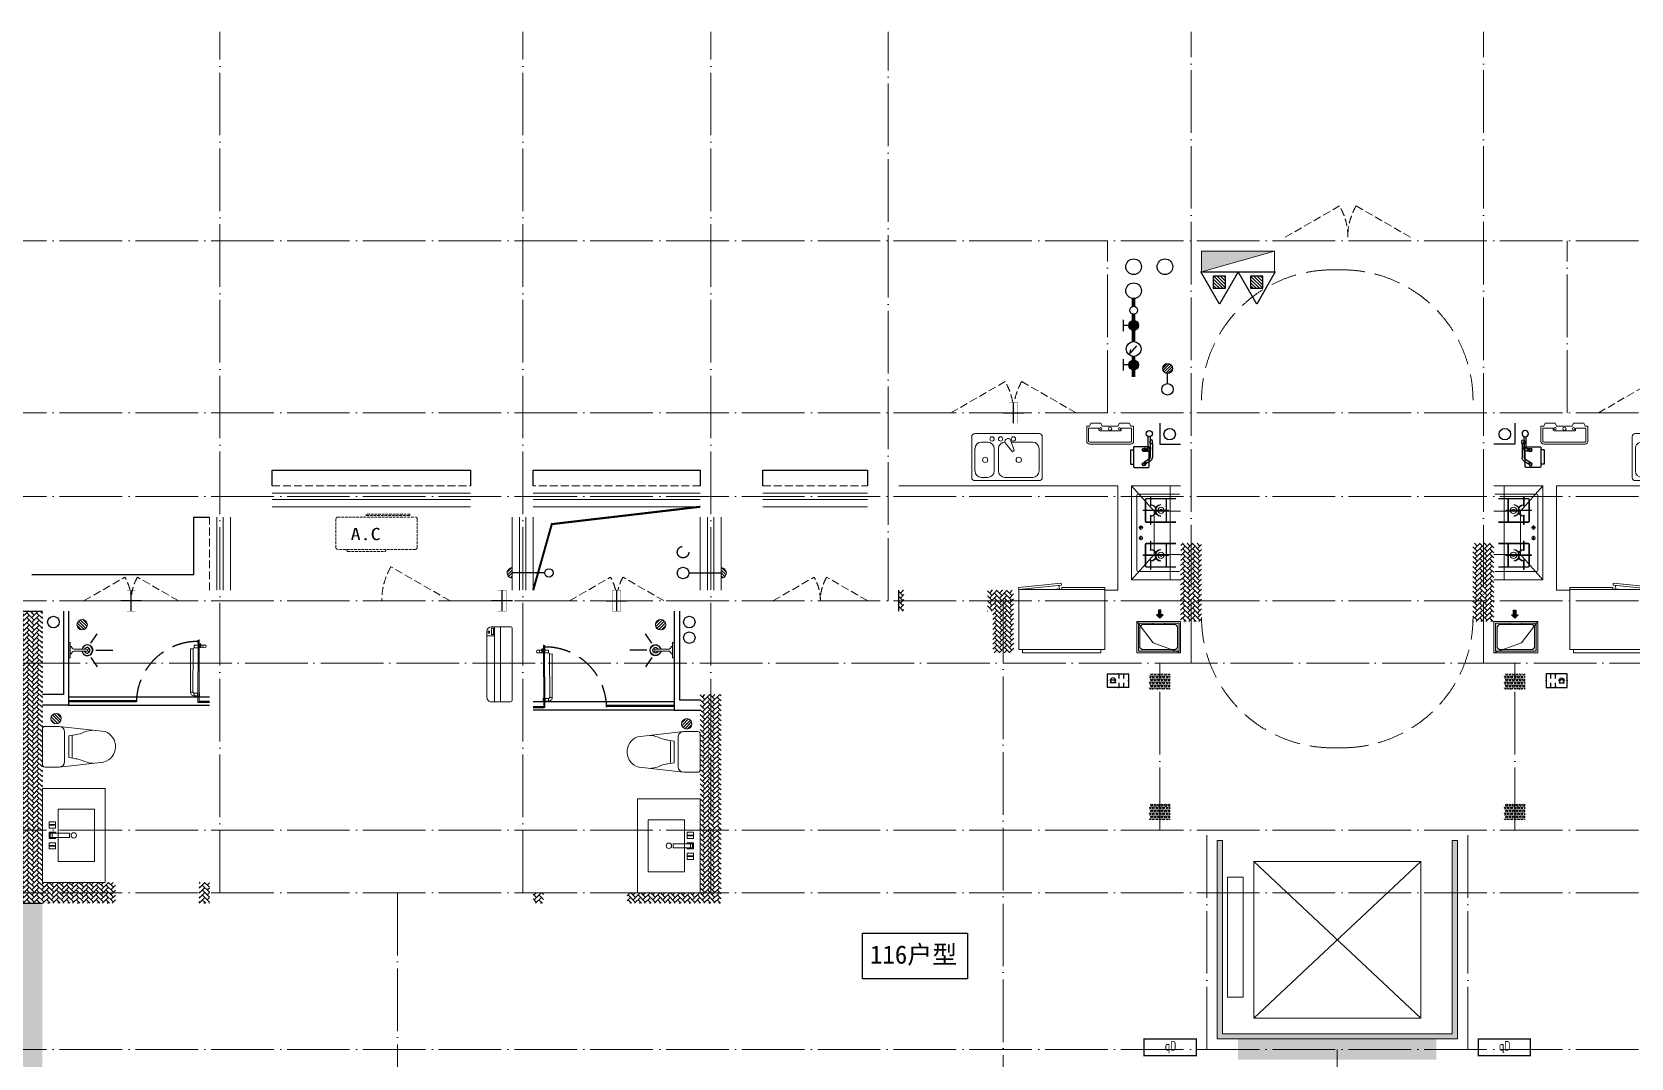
# Model space of a CAD drawing. Extents: x -518115 to 389031, y -231062 to 1628073.
# Drawn here: x 38317 to 53630, y 368541 to 378374 of the extents above; entities that cross this region are included whole.
import ezdxf
from ezdxf.enums import TextEntityAlignment as Align

# ---------------------------------------------------------------- set-up
doc = ezdxf.new("R2010")
doc.units = 0
doc.header["$LTSCALE"] = 1000
doc.header["$MEASUREMENT"] = 0
doc.linetypes.add('DASH', pattern=[0.35, 0.25, -0.1])
doc.linetypes.add('DOTE', pattern=[2.42, 2, -0.2, 0.02, -0.2])
for name, color, linetype, lineweight in [('3.5方案汇报，与郭总、侯月琴确定户型_t8$0$STAIR', 2, 'Continuous', 18), ('DOTE', 19, 'DOTE', 9), ('EQUIP-消防', 3, 'Continuous', 20), ('EQUIP_消火栓', 242, 'Continuous', 18), ('LVTRY', 1, 'Continuous', 13), ('PUB_HATCH', 8, 'Continuous', 9), ('STAIR', 2, 'Continuous', 18), ('WINDOW', 144, 'Continuous', 15), ('填充', 251, 'Continuous', 5), ('平面-栏杆', 135, 'Continuous', 15), ('平面-看线', 45, 'Continuous', 15), ('平面-空调室内机', 176, 'Continuous', 9), ('平面-空调预留孔', 173, 'Continuous', 15), ('空调', 76, 'Continuous', 13), ('立面-洞口示意', 152, 'Continuous', 13)]:
    doc.layers.add(name, color=color, linetype=linetype, lineweight=lineweight)
for name, color, linetype in [('AH-FURNITURE', 1, 'Continuous'), ('EQUIP-安防', 3, 'Continuous'), ('EQUIP_地漏', 7, 'Continuous'), ('EQUIP_消防', 7, 'Continuous'), ('IP-bath&kitchen-JOHNSON', 4, 'Continuous'), ('P-bath&kitchen-JOHNSON', 4, 'Continuous'), ('PUB_TEXT', 4, 'Continuous'), ('VPIPE-中水', 122, 'Continuous'), ('VPIPE-凝结', 150, 'Continuous'), ('VPIPE-废水', 31, 'Continuous'), ('VPIPE-消防', 1, 'TG_X'), ('VPIPE-给水', 3, 'TG_J'), ('VPIPE-雨水', 4, 'DASH'), ('保温', 6, 'Continuous'), ('建筑-排气道', 9, 'Continuous'), ('机电标识类', 1, 'Continuous'), ('污水', 3, 'Continuous'), ('看线', 251, 'Continuous'), ('给水', 4, 'Continuous')]:
    doc.layers.add(name, color=color, linetype=linetype)
doc.styles.add('_TEL_DIM', font='SIMPLEX', dxfattribs={"width": 0.8, "height": 3.5, "bigfont": 'HZTXT'})
doc.styles.add('DIM_FONT', font='SIMPLEX.shx', dxfattribs={"width": 0.56})
doc.styles.add('TG_LINETYPE', font='SIMPLEX', dxfattribs={"width": 0.8, "height": 3, "bigfont": 'HZTXT'})
doc.styles.add('房间名称', font='TSSDENG', dxfattribs={"width": 0.8, "bigfont": 'HZTXT'})
doc.styles.add('黑体', font='')
doc.styles.get('黑体').set_extended_font_data('SimHei')
doc.linetypes.add('TG_J', pattern='A,2,-0.22,["J",TG_LINETYPE,S=0.1,R=0,X=-0.18,Y=-0.15],0', length=2.22)
doc.linetypes.add('TG_X', pattern='A,4,-0.3,["X",TG_LINETYPE,S=0.1,R=0,X=-0.23,Y=-0.15],0', length=4.3)
pattern_1 = [(90, (0, 0), (-16.49778, 1e-15), [9.525, -19.05]), (210, (0, 0), (8.24889, -14.2874966), [9.525, -19.05]), (150, (6e-16, 9.525), (-8.24889, -14.2874966), [9.525, -19.05])]
pattern_2 = [(45, (0, 0), (0, 47.4157523), [100.584, -33.528]), (135, (23.708, 23.708), (3e-15, 47.4157523), [100.584, -33.528])]
pattern_3 = [(45, (-445516.58, -596748.81), (0, 47.4157523), [100.584, -33.528]), (135, (-445492.87, -596725.102), (3e-15, 47.4157523), [100.584, -33.528])]

# ---------------------------------------------------------------- blocks, each defined once
blk = doc.blocks.new('GDGDGDSDA')
at = {"layer": 'DOTE', "linetype": 'DOTE', "ltscale": 0.3}
for p, q in [((446135, 367858), (446135, 376108)), ((449035, 367858), (449035, 376108)), ((450835, 367858), (450835, 376108)), ((452535, 370658), (452535, 376108)), ((455435, 370059), (455435, 376108)), ((458235, 370059), (458235, 376108)), ((471335, 374108), (417335, 374108)), ((454635, 372458), (454635, 374108)), ((459035, 372458), (459035, 374108)), ((471335, 372458), (417335, 372458)), ((471335, 371658), (417335, 371658)), ((471335, 370658), (417335, 370658)), ((453635, 370658), (453635, 359558)), ((417335, 370059), (471335, 370059)), ((455135, 368458), (455135, 370058)), ((458535, 368458), (458535, 370058)), ((471335, 368458), (417335, 368458)), ((455585, 366358), (455585, 368458)), ((458085, 366358), (458085, 368458)), ((471335, 367858), (417335, 367858)), ((447835, 367858), (447835, 359558)), ((471335, 366358), (417335, 366358)), ((456835, 366358), (456835, 359558))]:
    blk.add_line(p, q, dxfattribs=at)
blk = doc.blocks.new('$TwtSys$00000434')
for p, q in [((-0.5, 0.5), (-0.5, -0.5)), ((-0.5, -0.5), (0.5, 0.5)), ((0.5, 0.5), (-0.5, 0.5)), ((0.5, -0.5), (0.5, 0.5)), ((-0.5, -0.5), (0.5, -0.5))]:
    blk.add_line(p, q)
blk.add_solid([(0.5, -0.5), (0.5, 0.5), (-0.5, -0.5)])
blk = doc.blocks.new('A$C001338C2')
for p, q in [((0, 249), (0, 22)), ((845, 304), (55, 304)), ((109, 215), (109, 304)), ((900, 22), (900, 249)), ((22, 0), (878, 0))]:
    blk.add_line(p, q)
at = {"lineweight": 5}
for p, q in [((900, 215), (0, 215)), ((900, 143), (0, 143))]:
    blk.add_line(p, q, dxfattribs=at)
for points in [[(89, 226), (22, 226, -0.414214), (17, 232), (17, 243, -0.414214), (22, 249), (89, 249, -0.414214), (95, 243), (95, 232, -0.414214)], [(73, 275), (57, 275, -0.414214), (51, 281), (51, 283, -0.414214), (57, 289), (73, 289, -0.414214), (79, 283), (79, 281, -0.414214)]]:
    blk.add_lwpolyline(points, format="xyb", close=True)
for centre, radius, start, end in [((55, 249), 55, 90, 180), ((845, 249), 55, 360, 90), ((22, 22), 22, 180, 270), ((878, 22), 22, 270, 360)]:
    blk.add_arc(centre, radius, start, end)
blk = doc.blocks.new('dongkong')
blk.add_wipeout([(-603756, 210771), (-603756, 210571), (-603836, 210571), (-603836, 210771)])
at = {"layer": '机电标识类', "color": 250, "linetype": 'DASH', "ltscale": 400}
for p, q in [((-603796, 210771), (-603796, 210571)), ((-603896, 210671), (-603696, 210671))]:
    blk.add_line(p, q, dxfattribs=at)
at = {"layer": '空调', "color": 6, "linetype": 'DASH', "const_width": 2}
blk.add_lwpolyline([(-603756, 210771), (-603756, 210571), (-603836, 210571), (-603836, 210771)], close=True, dxfattribs=at)
blk = doc.blocks.new('rrrrrrrrrrrra')
for p, q in [((253, 484), (-87, 484)), ((-112, 459), (-112, 324)), ((-112, 324), (-64, -103)), ((278, 324), (228, -116)), ((278, 324), (278, 459)), ((-59, 271), (224, 271)), ((-21, 232), (-34, 154)), ((191, 200), (-26, 200)), ((186, 232), (-21, 232)), ((186, 232), (199, 154))]:
    blk.add_line(p, q)
for centre, radius, start, end in [((-87, 459), 25, 90, 180), ((253, 459), 25, 0, 90), ((-59, 324), 53.3, 180, 270), ((224, 324), 53.3, 270, 0), ((-323, 210), 294, 333.5369, 351.4828), ((488, 210), 294, 188.5172, 206.4631), ((149, -3), 224, 158.5202, 180), ((16, -3), 224, 0, 21.4798), ((84, -64), 153, 195.0773, 340.1181)]:
    blk.add_arc(centre, radius, start, end)
blk = doc.blocks.new('A$C1E0F638F')
for points in [[(500, 435), (500, 85), (0, 85), (0, 435)], [(270, 30), (230, 30), (230, 195), (270, 195)], [(120, 0), (180, 0), (180, 60), (120, 60)], [(147, 55), (153, 55), (153, 5), (147, 5)], [(230, 30), (270, 30), (270, 10), (230, 10)], [(380, 0), (320, 0), (320, 60), (380, 60)], [(353, 55), (347, 55), (347, 5), (353, 5)]]:
    blk.add_lwpolyline(points, close=True)
blk.add_lwpolyline([(270, 60), (280, 60), (280, 0), (220, 0), (220, 60), (230, 60)])
blk.add_circle((250, 236), 26)
blk = doc.blocks.new('$lvtry$00000171')
for p, q in [((-74, 11), (-11, 74)), ((-70, -27), (27, 70)), ((-53, -53), (53, 53)), ((-27, -70), (70, 27)), ((11, -74), (74, -11))]:
    blk.add_line(p, q)
blk.add_circle((0, 0), 75)
blk.add_point((0, 0))
blk = doc.blocks.new('135')
blk.add_hatch(color=256).paths.add_polyline_path([(5, 2), (4, -1), (-5, 2), (-4, 5)])
for p, q in [((-6, 19), (-3, 19)), ((-3, 19), (-6, 19)), ((-6, 3), (5, -2)), ((-6, 3), (-5, 3)), ((-5, 11), (-5, 31)), ((5, 11), (-5, 11)), ((5, 10), (-5, 10)), ((-5, 3), (-4, 6)), ((-4, 6), (5, 2)), ((0, 0), (0, 39)), ((6, 19), (3, 19)), ((3, 19), (6, 19)), ((4, -1), (5, 2)), ((5, 11), (5, 32)), ((4, -1), (6, -2))]:
    blk.add_line(p, q)
for centre, radius, start, end in [((6, 16), 13.5, 151.0147, 204.8403), ((13, 4), 20.5, 163.0924, 182.0012), ((-6, 4), 1, 184.2275, 248.4661), ((-5, 22), 0.5, 335.7643, 151.0147), ((4, 18), 9.42, 155.7643, 171.9773), ((9, 15), 14.6, 166.278, 198.0953), ((14, 4), 19.5, 163.7443, 182.5269), ((-5, 3), 0.5, 181.9385, 247.2597), ((5, 22), 0.5, 29.8425, 204.574), ((-6, 17), 11.7, 10.475, 24.574), ((-6, 15), 12.4, 338.6449, 16.0476), ((29, 7), 24, 172.9439, 199.2318), ((-6, 16), 13.4, 334.9111, 29.8425), ((26, 6), 20.6, 169.1454, 199.9526), ((6, -1), 1.17, 247.4597, 19.9526), ((6, -1), 0.5, 247.4597, 19.2318)]:
    blk.add_arc(centre, radius, start, end)
blk.add_open_spline([(-5, 31), (-4, 31), (-2, 33), (1, 29), (3, 31), (5, 32)], degree=3, knots=[0, 0, 0, 0, 3.066329, 6.218313, 11.124135, 11.124135, 11.124135, 11.124135])
blk = doc.blocks.new('SDFAWERAWER')
at = {"layer": 'LVTRY', "color": 1}
for p, q in [((593988, -1242191), (593978, -1242214)), ((594017, -1242203), (593988, -1242191)), ((594016, -1242220), (594027, -1242193)), ((594026, -1242204), (594018, -1242222)), ((594023, -1242211), (594030, -1242194)), ((594025, -1242211), (594031, -1242197)), ((594027, -1242193), (594033, -1242195)), ((594030, -1242194), (594031, -1242197)), ((594032, -1242197), (594033, -1242195)), ((594033, -1242195), (594034, -1242197)), ((594034, -1242198), (594034, -1242197)), ((594047, -1242201), (594036, -1242229)), ((594042, -1242228), (594051, -1242205)), ((594050, -1242202), (594043, -1242218)), ((594047, -1242201), (594050, -1242202)), ((594050, -1242202), (594051, -1242205)), ((593941, -1242210), (593784, -1242595)), ((593965, -1242220), (593807, -1242604)), ((593941, -1242210), (593965, -1242220)), ((594007, -1242226), (593978, -1242214)), ((594016, -1242220), (594022, -1242223)), ((594018, -1242222), (594021, -1242220)), ((594025, -1242211), (594021, -1242220)), ((594023, -1242221), (594022, -1242223)), ((594022, -1242223), (594024, -1242222)), ((594024, -1242221), (594024, -1242222)), ((594028, -1242234), (594078, -1242255)), ((594036, -1242229), (594039, -1242230)), ((594037, -1242211), (594088, -1242232)), ((594039, -1242230), (594045, -1242214)), ((594039, -1242230), (594042, -1242228)), ((594057, -1242246), (594067, -1242223)), ((593784, -1242595), (593807, -1242604)), ((593803, -1242641), (593813, -1242618)), ((593803, -1242641), (593833, -1242653)), ((593813, -1242618), (593842, -1242630)), ((593842, -1242630), (593833, -1242653)), ((593834, -1242656), (593833, -1242653)), ((593845, -1242629), (593834, -1242656)), ((593836, -1242657), (593834, -1242656)), ((593848, -1242630), (593836, -1242657)), ((593845, -1242629), (593842, -1242630)), ((593848, -1242630), (593845, -1242629)), ((593847, -1242662), (593858, -1242634)), ((593847, -1242662), (593850, -1242663)), ((593850, -1242663), (593861, -1242635)), ((593852, -1242662), (593862, -1242637)), ((593858, -1242634), (593861, -1242635)), ((593861, -1242635), (593862, -1242637))]:
    blk.add_line(p, q, dxfattribs=at)
blk.add_lwpolyline([(593823, -1242717), (594046, -1242174), (594037, -1242170), (593814, -1242713)], close=True, dxfattribs=at)
blk.add_arc((594075, -1242240), 15.3, 281.7932, 33.7019, dxfattribs=at)
for centre, major_axis, start_param, end_param in [((593974, -1242224), (3.93, 9.6), 0, 1.570796), ((593817, -1242608), (13.5, 33.1), 1.570796, 3.141593), ((593817, -1242608), (3.93, 9.6), 1.570796, 3.141593)]:
    blk.add_ellipse(centre, major_axis=major_axis, ratio=1, start_param=start_param, end_param=end_param, dxfattribs=at)
at = {"layer": 'P-bath&kitchen-JOHNSON', "color": 8, "linetype": 'DASH'}
blk.add_arc((593810, -1242714), 586, 67.5369, 157.1325, dxfattribs=at)
at = {"layer": 'LVTRY', "color": 1, "xscale": -1, "rotation": 157.7329157530927}
blk.add_blockref('135', (594045, -1242162), dxfattribs=at)
blk = doc.blocks.new('A$C5DCB2F21')
at = {"layer": 'IP-bath&kitchen-JOHNSON', "color": 8}
for p, q in [((-68, -213), (-158, -275)), ((0, -261), (0, -425)), ((68, -213), (158, -275))]:
    blk.add_line(p, q, dxfattribs=at)
at = {"layer": 'IP-bath&kitchen-JOHNSON', "color": 250}
for centre, major_axis, ratio, start_param, end_param in [((0, -179), (-51, 0), 0.990052, -1.36297, 4.504563), ((0, -178), (-26.8, 0), 0.994812, -1.167677, 4.309269)]:
    blk.add_ellipse(centre, major_axis=major_axis, ratio=ratio, start_param=start_param, end_param=end_param, dxfattribs=at)
at = {"layer": 'LVTRY', "color": 1}
for p, q in [((74, 0), (-74, 0)), ((-10, -174), (-10, -49)), ((11, -174), (11, -49))]:
    blk.add_line(p, q, dxfattribs=at)
blk.add_lwpolyline([(74, 0), (74, -16), (-74, -16), (-74, 0)], dxfattribs=at)
for points in [[(-26, -31, -0.364142), (-38, -16, -0.020495)], [(-10, -49, 0.214893), (-26, -31, 7.649644)], [(11, -49, -0.21439), (26, -31, -7.649644)], [(26, -31, 0.364142), (38, -16, 0.020495)]]:
    blk.add_lwpolyline(points, format="xyb", dxfattribs=at)
blk.add_arc((0, -174), 10.5, 180, 0, dxfattribs=at)
for centre, major_axis, ratio, start_param, end_param in [((0, -181), (53.6, 0), 0.987577, 1.76809, 7.656688), ((-12, -165), (0, 1.43), 0.85, -1.570796, 4.712389), ((-12, -189), (0, 1.43), 0.85, 4.712389, 10.995574), ((12, -165), (0, 1.43), 0.85, 4.712389, 10.995574), ((12, -189), (0, 1.43), 0.85, 4.712389, 10.995574)]:
    blk.add_ellipse(centre, major_axis=major_axis, ratio=ratio, start_param=start_param, end_param=end_param, dxfattribs=at)
blk = doc.blocks.new('GDGDRGDGRD')
at = {"layer": 'IP-bath&kitchen-JOHNSON'}
for p, q in [((490533, 524228), (491883, 524228)), ((490533, 524193), (491183, 524193)), ((490533, 524183), (491183, 524183)), ((491183, 524183), (491183, 524193)), ((491883, 524183), (491783, 524183)), ((491783, 524173), (491783, 524183)), ((491883, 524173), (491783, 524173)), ((490533, 524148), (491883, 524148))]:
    blk.add_line(p, q, dxfattribs=at)
at = {"layer": 'IP-bath&kitchen-JOHNSON', "color": 8}
for points in [[(490533, 525048), (490533, 524148), (490283, 524148)], [(490483, 525048), (490483, 524248), (490283, 524248)]]:
    blk.add_lwpolyline(points, dxfattribs=at)
at = {"layer": 'LVTRY', "color": 1}
blk.add_lwpolyline([(490883, 522448), (490283, 522448), (490283, 523348), (490883, 523348)], close=True, dxfattribs=at)
at = {"layer": 'IP-bath&kitchen-JOHNSON'}
for name, p, rotation in [('A$C5DCB2F21', (490533, 524673), 90.008488524447), ('SDFAWERAWER', (-528536, 1449334), 22.25976934310711)]:
    blk.add_blockref(name, p, dxfattribs=dict(at, rotation=rotation))
at = {"layer": 'LVTRY', "xscale": -0.6666666667107826, "yscale": 0.6666666667107826}
for p in [(490663, 524918), (490413, 524018)]:
    blk.add_blockref('$lvtry$00000171', p, dxfattribs=at)
at = {"layer": 'LVTRY', "color": 1, "extrusion": (0, 0, -1), "xscale": -1, "zscale": -1, "rotation": 270}
blk.add_blockref('rrrrrrrrrrrra', (-490766, 523666), dxfattribs=at)
at = {"layer": 'LVTRY', "color": 1, "xscale": -1, "rotation": 270}
blk.add_blockref('A$C1E0F638F', (490347, 522649), dxfattribs=at)
blk = doc.blocks.new('$TwtSys$00000546')
h = blk.add_hatch()
h.set_pattern_fill('ANSI31', color=1, scale=200, style=0)
h.set_pattern_definition([(45, (-38543.802, -6670.83), (-17.67767, 17.67767), [])])
h.paths.add_polyline_path([(-65, 174), (65, 174), (65, 44), (-65, 44)])
at = {"color": 1}
for points in [[(0, 344), (-198, 0), (198, 0)], [(-65, 174), (65, 174), (65, 44), (-65, 44)]]:
    blk.add_lwpolyline(points, close=True, dxfattribs=at)
blk = doc.blocks.new('A$C2705576B')
at = {"layer": '给水'}
h = blk.add_hatch(color=256, dxfattribs=at)
edge = h.paths.add_edge_path()
edge.add_arc((417, -1741), 47.2, 0, 360)
h = blk.add_hatch(color=256, dxfattribs=at)
edge = h.paths.add_edge_path()
edge.add_arc((795, -1741), 47.2, 0, 360)
for p, q in [((363, -1645), (472, -1645)), ((417, -1741), (417, -1645)), ((740, -1645), (849, -1645)), ((795, -1741), (795, -1645)), ((601, -1768), (525, -1704)), ((525, -1704), (564, -1715))]:
    blk.add_line(p, q, dxfattribs=at)
at = {"layer": '给水', "const_width": 35.4}
for points in [[(499, -1741), (302, -1741)], [(903, -1741), (641, -1741)], [(1053, -1741), (978, -1741)]]:
    blk.add_lwpolyline(points, dxfattribs=at)
at = {"layer": '给水'}
for centre, radius in [((570, -1741), 70.8), ((417, -1741), 47.2), ((795, -1741), 47.2), ((941, -1741), 37.5)]:
    blk.add_circle(centre, radius, dxfattribs=at)
blk = doc.blocks.new('$TwtSys$00000141')
at = {"color": 1}
for p, q in [((-47, 4), (-5, 46)), ((-47, 4), (-5, 46)), ((-44, -18), (18, 44)), ((-44, -18), (18, 44)), ((-33, -33), (33, 33)), ((-33, -33), (33, 33)), ((-16, -44), (44, 16)), ((-16, -44), (44, 16)), ((6, -46), (46, -6)), ((6, -46), (46, -6))]:
    blk.add_line(p, q, dxfattribs=at)
blk.add_circle((0, 0), 47, dxfattribs=at)
blk.add_circle((0, 0), 47, dxfattribs=at)
blk = doc.blocks.new('rtyg7uyhg')
at = {"layer": 'LVTRY'}
for p, q in [((194235, 45489), (193621, 45489)), ((193590, 45458), (193590, 45069)), ((193621, 45131), (193621, 45346)), ((193682, 45407), (193888, 45407)), ((193896, 45430), (193858, 45326)), ((193875, 45316), (193946, 45401)), ((193926, 45440), (193940, 45432)), ((194010, 45346), (194010, 45131)), ((194051, 45131), (194051, 45346)), ((194112, 45407), (194173, 45407)), ((194235, 45346), (194235, 45131)), ((194265, 45069), (194265, 45458)), ((193858, 45326), (193875, 45316)), ((193621, 45039), (194235, 45039)), ((193948, 45069), (193682, 45069)), ((194173, 45069), (194112, 45069))]:
    blk.add_line(p, q, dxfattribs=at)
for centre, radius in [((193866, 45438), 20.5), ((193989, 45438), 20.5), ((194071, 45438), 20.5), ((193815, 45238), 25.6), ((194137, 45238), 25.6)]:
    blk.add_circle(centre, radius, dxfattribs=at)
for centre, radius, start, end in [((193621, 45458), 30.7, 90, 180), ((194235, 45458), 30.7, 360, 90), ((193682, 45346), 61.4, 90, 180), ((193916, 45423), 20.5, 60, 159.4623), ((193930, 45414), 20.5, 320.5377, 60), ((193948, 45346), 61.4, 360, 90), ((194112, 45346), 61.4, 90, 180), ((194173, 45346), 61.4, 360, 90), ((193621, 45069), 30.7, 180, 270), ((193682, 45131), 61.4, 180, 270), ((193948, 45131), 61.4, 270, 360), ((194112, 45131), 61.4, 180, 270), ((194173, 45131), 61.4, 270, 360), ((194235, 45069), 30.7, 270, 360)]:
    blk.add_arc(centre, radius, start, end, dxfattribs=at)
at = {"layer": 'LVTRY', "style": 'DIM_FONT', "width": 0.8, "flags": 9}
for tag in ['YSIZE', 'XSIZE']:
    blk.add_attdef(tag, (193928, 45488), '', height=0.5, rotation=90, dxfattribs=at)
blk = doc.blocks.new('A$C60D053AF')
at = {"layer": 'AH-FURNITURE', "color": 8}
for p, q in [((233, -90), (128, -90)), ((233, -110), (128, -110)), ((193, -71), (328, -71)), ((193, -91), (328, -91)), ((245, -129), (245, -122)), ((265, -129), (265, -122)), ((342, -97), (370, -143)), ((356, -83), (384, -129)), ((255, -281), (255, -251)), ((255, -281), (393, -281)), ((393, -281), (393, -251))]:
    blk.add_line(p, q, dxfattribs=at)
for points in [[(170, -68, 1), (170, -94), (193, -94), (193, -68)], [(234, -251), (414, -251, 0.414214), (424, -241), (424, -111, 0.414214), (414, -101), (234, -101, 0.414214), (224, -111), (224, -241, 0.414214)], [(268, -122), (268, -107, 0.414214), (248, -87), (233, -87), (233, -113), (242, -113), (242, -122)], [(242, -152, 1), (268, -152), (268, -129), (242, -129)], [(384, -161, 1), (402, -143), (386, -127), (368, -145)]]:
    blk.add_lwpolyline(points, format="xyb", close=True, dxfattribs=at)
for centre, radius in [((100, -100), 30), ((255, -152), 15), ((255, -152), 10), ((393, -152), 15), ((393, -152), 10)]:
    blk.add_circle(centre, radius, dxfattribs=at)
for radius in [40, 20]:
    blk.add_arc((328, -111), radius, 45, 90, dxfattribs=at)
blk = doc.blocks.new('A-Kitchen-7')
at = {"layer": 'LVTRY'}
for p, q in [((-519, 780), (-7, 834)), ((-515, 756), (-519, 780)), ((-4, 811), (-515, 756)), ((-29, 767), (-112, 756)), ((-29, 767), (-35, 806)), ((-7, 834), (-4, 811)), ((515, 780), (0, 780)), ((0, 756), (0, 780)), ((515, 756), (515, 780)), ((515, 756), (-515, 756)), ((-515, 756), (-515, 40)), ((-486, 761), (-485, 756)), ((515, 40), (515, 756)), ((-515, 40), (515, 40))]:
    blk.add_line(p, q, dxfattribs=at)
blk.add_lwpolyline([(-469, 40), (-469, 0), (469, 0), (469, 40)], close=True, dxfattribs=at)
blk = doc.blocks.new('*U70')
h = blk.add_hatch(color=5)
h.set_gradient(color1=(0, 0, 255), rotation=180, tint=1)
h.paths.add_polyline_path([(0, 0), (-6.35, -6.35), (-6.35, -2.159), (-15, -2.159), (-15, 2.159), (-6.35, 2.159), (-6.35, 6.35)])
at = {"color": 0, "linetype": 'Continuous'}
blk.add_lwpolyline([(0, 0), (-6.35, -6.35), (-6.35, -2.159), (-15, -2.159), (-15, 2.159), (-6.35, 2.159), (-6.35, 6.35)], close=True, dxfattribs=at)
blk = doc.blocks.new('sgrsefv')
at = {"layer": 'PUB_HATCH'}
blk.add_hatch(color=256, dxfattribs=at).paths.add_polyline_path([(1112933, 840916), (1112933, 840646), (1113073, 840646), (1113073, 840661), (1112968, 840661), (1112948, 840681), (1112948, 840881), (1112968, 840901), (1113288, 840901), (1113308, 840881), (1113308, 840681), (1113288, 840661), (1113183, 840661), (1113183, 840646), (1113323, 840646), (1113323, 840916)])
at = {"layer": 'LVTRY', "color": 1}
for p, q in [((1113073, 840661), (1113073, 840646)), ((1113183, 840661), (1113183, 840646))]:
    blk.add_line(p, q, dxfattribs=at)
for points in [[(1112918, 840931), (1113338, 840931), (1113338, 840631), (1112918, 840631)], [(1112933, 840916), (1113323, 840916), (1113323, 840646), (1112933, 840646)], [(1113288, 840661), (1112968, 840661), (1112948, 840681), (1112948, 840881), (1112968, 840901), (1113288, 840901), (1113308, 840881), (1113308, 840681), (1113288, 840661)]]:
    blk.add_lwpolyline(points, close=True, dxfattribs=at)
at = {"layer": '立面-洞口示意'}
blk.add_lwpolyline([(1112918, 840931), (1113182, 840837), (1113338, 840631)], dxfattribs=at)
at = {"layer": '建筑-排气道', "xscale": -5, "yscale": 5, "zscale": 5, "rotation": 270}
blk.add_blockref('*U70', (1113118, 840599), dxfattribs=at)
blk = doc.blocks.new('FRSDFDGDGDRGDR')
at = {"layer": '平面-空调预留孔'}
for p, q in [((699612, 775044), (699612, 775441)), ((699619, 775448), (699746, 775448)), ((699720, 775342), (699720, 775143)), ((699727, 775349), (699740, 775349)), ((699746, 775448), (699746, 775355)), ((699746, 775037), (699619, 775037)), ((699727, 775136), (699740, 775136)), ((699746, 775130), (699746, 775037))]:
    blk.add_line(p, q, dxfattribs=at)
blk.add_lwpolyline([(699766, 775167), (699793, 775154), (699793, 775057), (699766, 775044), (699766, 775018), (699619, 775018, -0.414214), (699593, 775044), (699593, 775441, -0.414214), (699619, 775468), (699766, 775468), (699766, 775441), (699793, 775428), (699793, 775332), (699766, 775318)], format="xyb", close=True, dxfattribs=at)
for centre, radius in [((699740, 775332), 10.6), ((699740, 775243), 15.8), ((699740, 775154), 10.6)]:
    blk.add_circle(centre, radius, dxfattribs=at)
for centre, start, end in [((699619, 775441), 90, 180), ((699727, 775342), 90, 180), ((699740, 775355), 270, 360), ((699619, 775044), 180, 270), ((699727, 775143), 180, 270), ((699740, 775130), 0, 90)]:
    blk.add_arc(centre, 6.6, start, end, dxfattribs=at)
blk = doc.blocks.new('GDGDRGDRGRD')
at = {"layer": 'LVTRY', "color": 251}
for p, q in [((430081, 371515), (429865, 371758)), ((430335, 371758), (429865, 371758)), ((429865, 371758), (429865, 370858)), ((430235, 370858), (430235, 371758)), ((430335, 371515), (430081, 371515)), ((430081, 371515), (430081, 371100)), ((429865, 370858), (430081, 371100)), ((430081, 371100), (430335, 371100)), ((429865, 370858), (430335, 370858))]:
    blk.add_line(p, q, dxfattribs=at)
at = {"layer": 'LVTRY'}
for p, q in [((429915, 370948), (429915, 371668)), ((429925, 371678), (430325, 371678)), ((430045, 371658), (430045, 371568)), ((430050, 371658), (430045, 371658)), ((430050, 371568), (430050, 371658)), ((430235, 371668), (430235, 370948)), ((429975, 371526), (430102, 371526)), ((429975, 371521), (429975, 371526)), ((430102, 371521), (429975, 371521)), ((429995, 371628), (429995, 371418)), ((430000, 371628), (430000, 371418)), ((430290, 371638), (430005, 371638)), ((430290, 371633), (430005, 371633)), ((430045, 371568), (430050, 371568)), ((430220, 371526), (430092, 371526)), ((430092, 371526), (430092, 371521)), ((430092, 371521), (430220, 371521)), ((430102, 371526), (430102, 371521)), ((430195, 371418), (430195, 371628)), ((430200, 371418), (430200, 371628)), ((430220, 371521), (430220, 371526)), ((430235, 371100), (430235, 371515)), ((429935, 371358), (429974, 371358)), ((429955, 371339), (429955, 371378)), ((430005, 371413), (430290, 371413)), ((430005, 371408), (430290, 371408)), ((430045, 371388), (430045, 371478)), ((430045, 371478), (430050, 371478)), ((430050, 371388), (430045, 371388)), ((430050, 371478), (430050, 371388)), ((429935, 371258), (429974, 371258)), ((429955, 371239), (429955, 371278)), ((429995, 370988), (429995, 371198)), ((430000, 370988), (430000, 371198)), ((430005, 371208), (430290, 371208)), ((430005, 371203), (430290, 371203)), ((430045, 371228), (430045, 371138)), ((430050, 371228), (430045, 371228)), ((430050, 371138), (430050, 371228)), ((430195, 371198), (430195, 370988)), ((430200, 371198), (430200, 370988)), ((430102, 371096), (429975, 371096)), ((429975, 371096), (429975, 371091)), ((429975, 371091), (430102, 371091)), ((430045, 371138), (430050, 371138)), ((430045, 370958), (430045, 371048)), ((430045, 371048), (430050, 371048)), ((430050, 371048), (430050, 370958)), ((430092, 371091), (430092, 371096)), ((430092, 371096), (430220, 371096)), ((430220, 371091), (430092, 371091)), ((430102, 371091), (430102, 371096)), ((430220, 371096), (430220, 371091)), ((430325, 370938), (429925, 370938)), ((430290, 370983), (430005, 370983)), ((430290, 370978), (430005, 370978)), ((430050, 370958), (430045, 370958))]:
    blk.add_line(p, q, dxfattribs=at)
blk.add_lwpolyline([(429609, 370758), (429735, 370758), (429735, 371758), (427635, 371758)], dxfattribs=at)
for centre, radius in [((430147, 371523), 29.7), ((430147, 371523), 11.7), ((429955, 371358), 17), ((429955, 371258), 17), ((430147, 371093), 29.7), ((430147, 371093), 11.7)]:
    blk.add_circle(centre, radius, dxfattribs=at)
for centre, radius, start, end in [((429925, 371668), 10, 90, 180), ((430225, 371668), 10, 0, 90), ((430005, 371628), 10, 90, 180), ((430005, 371628), 5, 90, 180), ((430047, 371523), 56.7, 2.2742, 87.7258), ((430047, 371523), 52.2, 2.4704, 87.5296), ((430047, 371523), 56.7, 272.2742, 357.7258), ((430047, 371523), 52.2, 272.4704, 357.5296), ((430147, 371523), 56.7, 92.2742, 177.7258), ((430147, 371523), 56.7, 182.2742, 267.7258), ((430147, 371523), 52.2, 92.4704, 177.5296), ((430147, 371523), 52.2, 182.4704, 267.5296), ((430190, 371628), 10, 0, 90), ((430190, 371628), 5, 0, 90), ((430005, 371418), 10, 180, 270), ((430005, 371418), 5, 180, 270), ((430190, 371418), 5, 270, 0), ((430190, 371418), 10, 270, 0), ((430005, 371198), 10, 90, 180), ((430005, 371198), 5, 90, 180), ((430190, 371198), 10, 0, 90), ((430190, 371198), 5, 0, 90), ((430047, 371093), 56.7, 2.2742, 87.7258), ((430047, 371093), 52.2, 2.4704, 87.5296), ((430047, 371093), 56.7, 272.2742, 357.7258), ((430047, 371093), 52.2, 272.4704, 357.5296), ((430147, 371093), 56.7, 92.2742, 177.7258), ((430147, 371093), 56.7, 182.2742, 267.7258), ((430147, 371093), 52.2, 92.4704, 177.5296), ((430147, 371093), 52.2, 182.4704, 267.5296), ((429925, 370948), 10, 180, 270), ((430005, 370988), 10, 180, 270), ((430005, 370988), 5, 180, 270), ((430190, 370988), 5, 270, 0), ((430190, 370988), 10, 270, 0), ((430225, 370948), 10, 270, 0)]:
    blk.add_arc(centre, radius, start, end, dxfattribs=at)
at = {"xscale": -1, "rotation": 270}
blk.add_blockref('FRSDFDGDGDRGDR', (-345583, -327434), dxfattribs=at)
for name, p, rotation in [('A$C60D053AF', (430135, 372358), 270), ('sgrsefv', (1543253, 1211090), 180)]:
    blk.add_blockref(name, p, dxfattribs=dict(rotation=rotation))
at = {"xscale": -1}
blk.add_blockref('rtyg7uyhg', (622600, 326770), dxfattribs=at)
at = {"layer": 'LVTRY', "color": 1, "extrusion": (0, 0, -1), "xscale": -0.7999999999883585, "yscale": 0.7999999999883585, "zscale": -0.7999999999883585}
blk.add_blockref('A-Kitchen-7', (-429197, 370159), dxfattribs=at)
blk = doc.blocks.new('GDFGDGRD')
at = {"layer": '保温', "linetype": 'ByBlock', "ltscale": 10}
h = blk.add_hatch(dxfattribs=at)
h.set_pattern_fill('AR-HBONE', color=251, scale=55)
h.set_pattern_definition(pattern_2)
h.paths.add_polyline_path([(431617, 372724), (431817, 372724), (431817, 373474), (431617, 373474)])
h = blk.add_hatch(dxfattribs=at)
h.set_pattern_fill('AR-HBONE', color=251, scale=55)
h.set_pattern_definition(pattern_2)
h.paths.add_polyline_path([(434617, 372724), (434417, 372724), (434416, 373474), (434616, 373474)])
h = blk.add_hatch(dxfattribs=at)
h.set_pattern_fill('AR-HBONE', color=251, scale=55)
h.set_pattern_definition(pattern_2)
h.paths.add_polyline_path([(436215, 372424), (436217, 373024), (436417, 373024), (436415, 372424)])
h = blk.add_hatch(dxfattribs=at)
h.set_pattern_fill('AR-HBONE', color=251, scale=55)
h.set_pattern_definition(pattern_2)
h.paths.add_polyline_path([(436417, 372824), (436417, 373024), (436467, 373024), (436467, 372824)])
h = blk.add_hatch(dxfattribs=at)
h.set_pattern_fill('AR-HBONE', color=251, scale=55)
h.set_pattern_definition(pattern_2)
h.paths.add_polyline_path([(437267, 372824), (437267, 373024), (437317, 373024), (437317, 372824)])
at = {"layer": '保温', "linetype": 'Continuous', "ltscale": 10}
h = blk.add_hatch(dxfattribs=at)
h.set_pattern_fill('HEX', color=251, scale=10, angle=90, style=0)
h.set_pattern_definition(pattern_1)
h.paths.add_polyline_path([(431317, 372074), (431517, 372074), (431517, 372224), (431317, 372224)])
h = blk.add_hatch(dxfattribs=at)
h.set_pattern_fill('HEX', color=251, scale=10, angle=90, style=0)
h.set_pattern_definition(pattern_1)
h.paths.add_polyline_path([(434917, 372074), (434717, 372074), (434716, 372224), (434916, 372224)])
at = {"layer": '保温', "linetype": 'ByBlock', "ltscale": 10}
h = blk.add_hatch(dxfattribs=at)
h.set_pattern_fill('AR-HBONE', color=251, scale=55)
h.set_pattern_definition(pattern_2)
h.paths.add_polyline_path([(439017, 370024), (439017, 372024), (439217, 372024), (439217, 370024)])
at = {"layer": '保温', "linetype": 'Continuous', "ltscale": 10}
h = blk.add_hatch(dxfattribs=at)
h.set_pattern_fill('HEX', color=251, scale=10, angle=90, style=0)
h.set_pattern_definition(pattern_1)
h.paths.add_polyline_path([(431317, 370824), (431517, 370824), (431517, 370974), (431317, 370974)])
h = blk.add_hatch(dxfattribs=at)
h.set_pattern_fill('HEX', color=251, scale=10, angle=90, style=0)
h.set_pattern_definition(pattern_1)
h.paths.add_polyline_path([(434917, 370824), (434717, 370824), (434716, 370974), (434916, 370974)])
at = {"layer": '保温', "linetype": 'ByBlock', "ltscale": 10}
h = blk.add_hatch(dxfattribs=at)
h.set_pattern_fill('AR-HBONE', color=251, scale=55)
h.set_pattern_definition(pattern_2)
h.paths.add_polyline_path([(439217, 370024), (439217, 370124), (439917, 370124), (439917, 370024)])
h = blk.add_hatch(dxfattribs=at)
h.set_pattern_fill('AR-HBONE', color=251, scale=55)
h.set_pattern_definition(pattern_2)
h.paths.add_polyline_path([(440717, 370024), (440717, 370124), (440817, 370124), (440817, 370024)])
h = blk.add_hatch(dxfattribs=at)
h.set_pattern_fill('AR-HBONE', color=251, scale=55)
h.set_pattern_definition(pattern_2)
h.paths.add_polyline_path([(443916, 370024), (443916, 370224), (444016, 370224), (444016, 370024)])
at = {"layer": '保温', "linetype": 'Continuous', "ltscale": 10}
h = blk.add_hatch(dxfattribs=at)
h.set_pattern_fill('HEX', color=251, scale=10, angle=90, style=0)
h.set_pattern_definition([(90, (-70765.891, -151624.736), (-16.49778, 1e-15), [9.525, -19.05]), (210, (-70765.891, -151624.736), (8.24889, -14.2874966), [9.525, -19.05]), (150, (-70765.891, -151615.211), (-8.24889, -14.2874966), [9.525, -19.05])])
h.paths.add_polyline_path([(434067, 368524), (434067, 368724), (432167, 368724), (432167, 368524)])
at = {"layer": '保温', "color": 251, "linetype": 'ByBlock', "ltscale": 10}
blk.add_line((437317, 373024), (437317, 372824), dxfattribs=at)
blk = doc.blocks.new('DSGDFGF')
at = {"layer": 'IP-bath&kitchen-JOHNSON'}
for p, q in [((676542, 342985), (677892, 342985)), ((676542, 342950), (677192, 342950)), ((676542, 342940), (677192, 342940)), ((676542, 342905), (677892, 342905)), ((677192, 342940), (677192, 342950)), ((677892, 342940), (677792, 342940)), ((677792, 342930), (677792, 342940)), ((677892, 342930), (677792, 342930))]:
    blk.add_line(p, q, dxfattribs=at)
at = {"layer": 'IP-bath&kitchen-JOHNSON', "color": 8}
for points in [[(676542, 343855), (676542, 342905), (676292, 342905)], [(676492, 343855), (676492, 343005), (676292, 343005)]]:
    blk.add_lwpolyline(points, dxfattribs=at)
at = {"layer": 'LVTRY', "color": 1}
blk.add_lwpolyline([(676892, 341155), (676292, 341155), (676292, 342055), (676892, 342055)], close=True, dxfattribs=at)
at = {"layer": 'IP-bath&kitchen-JOHNSON'}
for name, p, rotation in [('A$C5DCB2F21', (676542, 343480), 90.00848852444699), ('SDFAWERAWER', (-342526, 1268091), 22.25976934310714)]:
    blk.add_blockref(name, p, dxfattribs=dict(at, rotation=rotation))
at = {"layer": 'LVTRY', "xscale": -0.6666666667107826, "yscale": 0.6666666667107826}
for p in [(676672, 343725), (676422, 342775)]:
    blk.add_blockref('$lvtry$00000171', p, dxfattribs=at)
at = {"layer": 'LVTRY', "color": 1, "extrusion": (0, 0, -1), "xscale": -1, "zscale": -1, "rotation": 270}
blk.add_blockref('rrrrrrrrrrrra', (-676776, 342423), dxfattribs=at)
at = {"layer": 'LVTRY', "color": 1, "xscale": -1, "rotation": 270}
blk.add_blockref('A$C1E0F638F', (676357, 341356), dxfattribs=at)
blk = doc.blocks.new('A$C718F517F')
at = {"layer": '保温', "linetype": 'ByBlock', "ltscale": 10}
h = blk.add_hatch(dxfattribs=at)
h.set_pattern_fill('AR-HBONE', color=251, scale=55)
h.set_pattern_definition(pattern_3)
edge = h.paths.add_edge_path()
edge.add_line((200, 5100), (200, 7700))
edge.add_line((200, 7700), (0, 7700))
edge.add_line((0, 7700), (0, 5100))
edge.add_line((0, 5100), (200, 5100))
h = blk.add_hatch(dxfattribs=at)
h.set_pattern_fill('AR-HBONE', color=251, scale=55)
h.set_pattern_definition(pattern_3)
edge = h.paths.add_edge_path()
edge.add_line((900, 4900), (900, 5100))
edge.add_line((900, 5100), (-700, 5100))
edge.add_line((-700, 5100), (-700, 4900))
edge.add_line((-700, 4900), (900, 4900))
at = {"layer": '保温', "linetype": 'Continuous', "ltscale": 10}
h = blk.add_hatch(dxfattribs=at)
h.set_pattern_fill('HEX', color=251, scale=10, angle=90, style=0)
h.set_pattern_definition([(90, (-503782.47, -516048.461), (-16.49778, 1e-15), [9.525, -19.05]), (210, (-503782.47, -516048.461), (8.24889, -14.2874966), [9.525, -19.05]), (150, (-503782.47, -516038.936), (-8.24889, -14.2874966), [9.525, -19.05])])
h.paths.add_polyline_path([(0, 0), (200, 0), (200, 4900), (0, 4900)])
at = {"layer": '保温', "color": 251, "linetype": 'ByBlock', "ltscale": 10}
for p, q in [((0, 7700), (200, 7700)), ((0, 4900), (200, 4900)), ((0, 0), (200, 0))]:
    blk.add_line(p, q, dxfattribs=at)
blk = doc.blocks.new('$equip$00002628')
at = {"linetype": 'Continuous'}
for p, q in [((-0.625, 0.415), (0.625, 0.415)), ((-0.625, -0.415), (-0.625, 0.415)), ((-0.472, 0.01), (-0.409, 0.01)), ((-0.446, -0.138), (-0.395, 0.058)), ((-0.395, 0.058), (-0.395, 0.058)), ((-0.395, 0.058), (-0.206, 0.058)), ((-0.206, 0.058), (-0.155, -0.138)), ((-0.191, 0.01), (-0.129, 0.01)), ((0.071, 0.129), (0.071, 0.415)), ((0.35, 0.129), (0.35, 0.415)), ((0.625, 0.415), (0.625, -0.415)), ((0.625, -0.415), (-0.625, -0.415)), ((-0.155, -0.138), (-0.446, -0.138)), ((0.071, -0.415), (0.071, -0.129)), ((0.35, -0.415), (0.35, -0.129))]:
    blk.add_line(p, q, dxfattribs=at)
at = {"const_width": 0.05}
blk.add_lwpolyline([(-0.625, 0.415), (0.625, 0.415), (0.625, -0.415), (-0.625, -0.415), (-0.625, 0.415), (0.625, 0.415)], dxfattribs=at)
at = {"linetype": 'Continuous'}
blk.add_arc((-0.3, -0.011), 0.173, 6.98974, 173.01026, dxfattribs=at)
for p in [(-0.625, 0), (0, 0.415), (0, -0.415), (0.625, 0)]:
    blk.add_point(p)
at = {"color": 7, "style": '_TEL_DIM', "flags": 1}
blk.add_attdef('A', text='', height=0.000025, dxfattribs=at).set_placement((0, 0), align=Align.MIDDLE_CENTER)
blk = doc.blocks.new('GDGRDGDRGDFD')
at = {"layer": 'EQUIP-消防', "const_width": 12.8}
blk.add_lwpolyline([(136867, 335508), (136367, 335508), (136367, 335348), (136867, 335348)], close=True, dxfattribs=at)
at = {"layer": 'PUB_TEXT', "color": 7, "true_color": 0xffffff, "style": '房间名称', "width": 0.8}
blk.add_text('qD', height=90, dxfattribs=at).set_placement((136565, 335396))
blk = doc.blocks.new('GHFHFHTFHCSDCS')
blk.add_blockref('GDGRDGDRGDFD', (319900, 33216))
at = {"rotation": 0.0001673532306091649}
blk.add_blockref('GDGRDGDRGDFD', (323101, 33216), dxfattribs=at)
at = {"layer": 'EQUIP-安防', "yscale": 160, "zscale": 160}
for p, xscale in [((456017, 372157), 160), ((460217, 372157), -160)]:
    blk.add_blockref('$equip$00002628', p, dxfattribs=dict(at, xscale=xscale))
blk = doc.blocks.new('gsergvr')
at = {"layer": '平面-空调预留孔', "linetype": 'DASH', "ltscale": 0.1}
for p, q in [((34075, 17176), (34075, 17166)), ((34085, 17156), (34438, 17156)), ((34448, 17166), (34448, 17176))]:
    blk.add_line(p, q, dxfattribs=at)
blk.add_lwpolyline([(34729, 17176), (33989, 17176, -0.414214), (33969, 17196), (33969, 17466, -0.414214), (33989, 17486), (34729, 17486, -0.414214), (34749, 17466), (34749, 17196, -0.414214)], format="xyb", close=True, dxfattribs=at)
blk.add_lwpolyline([(34679, 17515), (34260, 17515), (34260, 17500), (34679, 17500)], close=True, dxfattribs=at)
for centre, start, end in [((34085, 17166), 180, 270), ((34438, 17166), 270, 0)]:
    blk.add_arc(centre, 10, start, end, dxfattribs=at)
at = {"layer": '平面-空调预留孔', "color": 251, "linetype": 'DASH', "ltscale": 0.1, "true_color": 0x636466, "style": '黑体', "width": 1.2}
blk.add_text('A.C', height=117, dxfattribs=at).set_placement((34111, 17265))
blk = doc.blocks.new('rtyryrtyeeretee')
at = {"layer": '平面-空调预留孔'}
blk.add_blockref('gsergvr', (635673, 326706), dxfattribs=at)
blk = doc.blocks.new('A$C7A951E79')
at = {"layer": 'LVTRY'}
for p, q in [((-7, 49), (-49, 7)), ((0, 28), (-47, -18)), ((0, 0), (-35, -35)), ((0, -71), (0, 71)), ((0, -28), (-18, -47))]:
    blk.add_line(p, q, dxfattribs=at)
blk.add_arc((0, 0), 49.9, 89.9757, 269.9757, dxfattribs=at)
blk.add_point((0, 0), dxfattribs=at)
blk = doc.blocks.new('A$C42425DA4')
blk.add_blockref('A$C7A951E79', (25000, 0))
at = {"xscale": -1}
blk.add_blockref('A$C7A951E79', (27000, 0), dxfattribs=at)

msp = doc.modelspace()

# ---------------------------------------------------------------- hatches: boundary and pattern name
at = {"layer": '填充'}
h = msp.add_hatch(dxfattribs=at)
h.set_pattern_fill('隔热材料02', color=256, scale=100, style=0)
h.set_pattern_definition([(0, (-1148391.82, -240014.906), (0, 50), []), (0, (-1148391.82, -239998.24), (0, 50), []), (270, (-1148348.077, -239989.61), (50, -9e-15), [5.01775, -44.98225]), (270, (-1148385.536, -239989.61), (50, -9e-15), [5.01775, -44.98225]), (90, (-1148360.024, -240023.537), (-50, 3e-15), [5.01775, -44.98225]), (90, (-1148373.59, -240023.537), (-50, 3e-15), [5.01775, -44.98225]), (180, (-1148341.794, -240031.573), (-6e-15, -50), [50.02425, 0.02425]), (135, (-1148355.75, -240029.064), (3e-15, 49.99987405), [4.268, -66.44275]), (116.56505, (-1148308.77, -240026.046), (0.00011283, 49.99993342), [2.805, -108.9985]), (116.56505, (-1148358.77, -240026.046), (0.00011283, 49.99993342), [2.805, -108.9985]), (153.43495, (-1148300.734, -240031.573), (-0.0001128, 49.9999334), [5.61, -106.1935]), (153.43495, (-1148350.734, -240031.573), (-0.0001128, 49.9999334), [5.61, -106.1935]), (63.43495, (-1148310.024, -240018.52), (-0.00011283, 49.99993342), [26.714, -85.0895]), (63.43495, (-1148360.024, -240018.52), (-0.00011283, 49.99993342), [26.714, -85.0895]), (116.56505, (-1148298.077, -239989.608), (0.00011283, 49.99993342), [2.805, -108.9985]), (116.56505, (-1148348.077, -239989.608), (0.00011283, 49.99993342), [2.805, -108.9985]), (135, (-1148349.33, -239987.1), (3e-15, 49.99987405), [4.268, -66.44275]), (153.43495, (-1148302.35, -239984.08), (-0.0001128, 49.9999334), [5.61, -106.1935]), (153.43495, (-1148352.35, -239984.08), (-0.0001128, 49.9999334), [5.61, -106.1935]), (45, (-1148384.28, -239987.1), (0, 49.99987405), [4.268, -66.44275]), (63.43495, (-1148335.536, -239989.608), (-0.00011283, 49.99993342), [2.805, -108.9985]), (63.43495, (-1148385.536, -239989.608), (-0.00011283, 49.99993342), [2.805, -108.9985]), (26.56505, (-1148331.263, -239984.08), (0.0001128, 49.9999334), [5.61, -106.1935]), (26.56505, (-1148381.263, -239984.08), (0.0001128, 49.9999334), [5.61, -106.1935]), (116.56505, (-1148323.589, -240018.52), (0.00011283, 49.99993342), [26.714, -85.0895]), (116.56505, (-1148373.589, -240018.52), (0.00011283, 49.99993342), [26.714, -85.0895]), (45, (-1148377.86, -240029.064), (0, 49.99987405), [4.268, -66.44275]), (63.43495, (-1148324.843, -240026.046), (-0.00011283, 49.99993342), [2.805, -108.9985]), (63.43495, (-1148374.843, -240026.046), (-0.00011283, 49.99993342), [2.805, -108.9985]), (26.56505, (-1148332.88, -240031.573), (0.0001128, 49.9999334), [5.61, -106.1935]), (26.56505, (-1148382.88, -240031.573), (0.0001128, 49.9999334), [5.61, -106.1935])])
h.paths.add_polyline_path([(49716.6, 370623.7), (49666.6, 370623.7), (49666.6, 368723.7), (51966.6, 368723.7), (51966.6, 370623.7), (51916.6, 370623.7), (51916.6, 368773.7), (49716.6, 368773.7)])

# ---------------------------------------------------------------- linework, layer by layer
at = {"color": 1}
msp.add_lwpolyline([(46269.5, 369736.8), (47275.5, 369736.8), (47275.5, 369300.8), (46269.5, 369300.8)], close=True, dxfattribs=at)
at = {"layer": '3.5方案汇报，与郭总、侯月琴确定户型_t8$0$STAIR'}
for p, q in [((50017, 370423.7), (51617, 368923.7)), ((51617, 370423.7), (50017, 368923.7))]:
    msp.add_line(p, q, dxfattribs=at)
for points in [[(49917, 369123.7), (49917, 370273.7), (49767, 370273.7), (49767, 369123.7)], [(51617, 368923.7), (51617, 370423.7), (50017, 370423.7), (50017, 368923.7)]]:
    msp.add_lwpolyline(points, close=True, dxfattribs=at)
at = {"layer": 'IP-bath&kitchen-JOHNSON', "color": 8}
for points in [[(49116.6, 374623.7), (49116.6, 374423.7), (49316.6, 374423.7)], [(52516.6, 374623.7), (52516.6, 374423.7), (52316.6, 374423.7)]]:
    msp.add_lwpolyline(points, dxfattribs=at)
at = {"layer": 'STAIR', "color": 251, "linetype": 'DASH'}
for points in [[(49516.6, 374843.7, -0.4142136), (50766.6, 376093.7), (50866.6, 376093.7, -0.4142136), (52116.6, 374843.7)], [(49516.6, 372763.7, 0.4142136), (50766.6, 371513.7), (50866.6, 371513.7, 0.4142136), (52116.6, 372763.7)]]:
    msp.add_lwpolyline(points, format="xyb", dxfattribs=at)
at = {"layer": 'VPIPE-中水', "linetype": 'Continuous'}
for centre in [(49211.4, 374518.7), (52421.8, 374518.7), (38521.7, 372718.7), (44611.4, 372718.7), (44611.4, 372568.7)]:
    msp.add_circle(centre, 55, dxfattribs=at)
at = {"layer": 'VPIPE-凝结'}
msp.add_line((49191.6, 375003.7), (49191.6, 375101.7), dxfattribs=at)
at = {"layer": 'VPIPE-凝结', "ltscale": 0.1}
for p, q in [((43226.6, 373189.3), (42916.4, 373189.3)), ((44606.6, 373189.3), (44916.4, 373189.3))]:
    msp.add_line(p, q, dxfattribs=at)
at = {"layer": 'VPIPE-凝结'}
msp.add_circle((43266.6, 373189.3), 40, dxfattribs=at)
at = {"layer": 'VPIPE-废水'}
for centre in [(49191.6, 374948.7), (44551.6, 373188.7)]:
    msp.add_circle(centre, 55, dxfattribs=at)
at = {"layer": 'VPIPE-消防', "linetype": 'Continuous'}
msp.add_circle((49166.6, 376123.7), 75, dxfattribs=at)
at = {"layer": 'VPIPE-给水', "linetype": 'Continuous'}
for centre in [(48866.6, 376123.7), (48866.6, 375893.7)]:
    msp.add_circle(centre, 75, dxfattribs=at)
at = {"layer": 'VPIPE-雨水'}
msp.add_circle((44551.6, 373388.7), 55, dxfattribs=at)
at = {"layer": 'WINDOW', "color": 250, "linetype": 'DASH', "ltscale": 0.3}
for points in [[(50318.4, 376407.1), (50838, 376707.1, -0.1316523), (50918.4, 376407.1)], [(51516.6, 376407.1), (50997, 376707.1, 0.1316523), (50916.6, 376407.1)], [(47116.6, 374723.7), (47636.2, 375023.7, -0.1316523), (47716.6, 374723.7)], [(48314.7, 374723.7), (47795.1, 375023.7, 0.1316523), (47714.7, 374723.7)], [(53318.4, 374723.7), (53838, 375023.7, -0.1316523), (53918.4, 374723.7)], [(42316.6, 372923.7), (41753.4, 373248.4, 0.1314846), (41666.6, 372923.7)], [(43466.7, 372923.7), (43856.4, 373148.7, -0.1316053), (43916.7, 372923.7)], [(44366.7, 372923.7), (43976.9, 373148.7, 0.1316053), (43916.7, 372923.7)], [(45416.6, 372923.7), (45806.3, 373148.7, -0.1316053), (45866.6, 372923.7)], [(46316.6, 372923.7), (45926.8, 373148.7, 0.1316053), (45866.6, 372923.7)]]:
    msp.add_lwpolyline(points, format="xyb", dxfattribs=at)
at = {"layer": '填充'}
msp.add_lwpolyline([(49716.6, 370623.7), (49666.6, 370623.7), (49666.6, 368723.7), (51966.6, 368723.7), (51966.6, 370623.7), (51916.6, 370623.7), (51916.6, 368773.7), (49716.6, 368773.7)], close=True, dxfattribs=at)
at = {"layer": '平面-栏杆'}
for points in [[(42516.6, 373953.7), (40616.6, 373954)], [(44716.6, 373953.8), (43116.6, 373954)], [(46316.6, 373953.9), (45316.6, 373954)], [(42516.6, 373893.7), (40616.6, 373894)], [(44716.6, 373893.8), (43116.6, 373894)], [(46316.6, 373893.9), (45316.6, 373894)], [(40086.9, 373723.7), (40086.6, 373023.7)], [(40146.9, 373723.7), (40146.6, 373023.7)], [(43046.6, 373723.7), (43046.3, 373023.7)], [(44786.6, 373723.7), (44786.3, 373023.7)], [(44846.6, 373723.7), (44846.3, 373023.7)]]:
    msp.add_lwpolyline(points, dxfattribs=at)
at = {"layer": '平面-看线', "linetype": 'DASH', "ltscale": 0.3}
msp.add_line((40016.6, 373023.7), (40016.9, 373723.7), dxfattribs=at)
at = {"layer": '平面-看线'}
msp.add_line((44716.3, 373023.7), (44716.6, 373723.7), dxfattribs=at)
at = {"layer": '平面-看线', "linetype": 'DASH', "ltscale": 0.3}
for points in [[(40616.6, 374023.7), (42516.6, 374023.7)], [(44716.6, 374023.7), (43116.6, 374023.7)], [(45316.6, 374023.7), (46316.6, 374023.7)]]:
    msp.add_lwpolyline(points, dxfattribs=at)
at = {"layer": '平面-看线'}
for points in [[(40616.6, 373823.7), (42516.6, 373823.7)], [(44716.6, 373823.7), (43116.6, 373823.7)], [(46316.6, 373823.7), (45316.6, 373823.7)], [(40216.9, 373723.7), (40216.6, 373023.7)], [(43116.6, 373723.7), (43116.3, 373023.7)], [(44916.6, 373723.7), (44916.3, 373023.7)]]:
    msp.add_lwpolyline(points, dxfattribs=at)
at = {"layer": '看线', "color": 202, "ltscale": 0.5}
for points in [[(40616.6, 374023.7), (40616.6, 374173.7), (42516.6, 374173.7), (42516.6, 374023.7)], [(43116.6, 374023.7), (43116.6, 374173.7), (44716.6, 374173.7), (44716.6, 374023.7)], [(45316.6, 374023.7), (45316.6, 374173.7), (46316.6, 374173.7), (46316.6, 374023.7)], [(38316.6, 373173.7), (39866.9, 373173.7), (39866.9, 373723.7), (40016.9, 373723.7)]]:
    msp.add_lwpolyline(points, dxfattribs=at)

# ---------------------------------------------------------------- block references
for name, p in [('GDGDGDSDA', (-406018.2, 2265.4)), ('rtyryrtyeeretee', (-628415.5, 29532.7)), ('A$C42425DA4', (17916.4, 373189.3)), ('GHFHFHTFHCSDCS', (-407300, 0))]:
    msp.add_blockref(name, p)
at = {"xscale": -1}
msp.add_blockref('GDGDRGDRGRD', (482651.4, 2265.4), dxfattribs=at)
at = {"layer": 'EQUIP_地漏'}
msp.add_blockref('$TwtSys$00000141', (49191.6, 375148.7), dxfattribs=at)
at = {"layer": 'EQUIP_消火栓', "xscale": 700, "yscale": 200, "zscale": 700, "rotation": 180}
msp.add_blockref('$TwtSys$00000434', (49866.6, 376173.7), dxfattribs=at)
at = {"layer": 'EQUIP_消防', "xscale": -0.9, "yscale": 0.9, "zscale": 0.9, "rotation": 180}
for p in [(49688, 376073.7), (50045.1, 376073.7)]:
    msp.add_blockref('$TwtSys$00000546', p, dxfattribs=at)
at = {"layer": '平面-空调预留孔', "xscale": -0.8000000000465648, "yscale": 0.8000000000465648, "zscale": 0.8000000000465646, "rotation": 89.99999976656984}
msp.add_blockref('A$C001338C2', (42916.6, 372674), dxfattribs=at)
at = {"layer": '污水', "rotation": 90.00000000010901}
msp.add_blockref('A$C2705576B', (47125.4, 374765.9), dxfattribs=at)

# ---------------------------------------------------------------- texts
at = {"color": 1, "style": '黑体'}
msp.add_text('116户型', height=175, dxfattribs=at).set_placement((46341.6, 369444.6))

# ---------------------------------------------------------------- next in the draw order: block references
at = {"layer": '平面-空调室内机', "ltscale": 0.3, "xscale": -1, "rotation": 180}
for p in [(651512.6, 585394.5), (643062.6, 583594.7), (647712.6, 583594.5)]:
    msp.add_blockref('dongkong', p, dxfattribs=at)

# ---------------------------------------------------------------- next in the draw order: linework, layer by layer
at = {"color": 6, "const_width": 20}
msp.add_lwpolyline([(43116.3, 373023.7), (43294.5, 373657.1), (44716.6, 373823.7)], dxfattribs=at)
at = {"layer": 'WINDOW', "color": 250, "linetype": 'DASH', "ltscale": 0.3}
for points in [[(38816.7, 372923.7), (39206.4, 373148.7, -0.1316053), (39266.7, 372923.7)], [(39716.7, 372923.7), (39326.9, 373148.7, 0.1316053), (39266.7, 372923.7)]]:
    msp.add_lwpolyline(points, format="xyb", dxfattribs=at)

# ---------------------------------------------------------------- next in the draw order: block references
for name, p in [('GDGDRGDRGRD', (-381018.2, 2265.4)), ('A$C718F517F', (38216.6, 365123.7)), ('GDGDRGDGRD', (-451865.9, -152224.7))]:
    msp.add_blockref(name, p)
at = {"xscale": -1}
for name, p in [('GDFGDGRD', (483933.2, 0)), ('DSGDFGF', (721008.9, 28968.4))]:
    msp.add_blockref(name, p, dxfattribs=at)

# ---------------------------------------------------------------- next in the draw order: block references
at = {"layer": '平面-空调室内机', "ltscale": 0.3}
msp.add_blockref('dongkong', (646612.8, 162253), dxfattribs=at)

# ---------------------------------------------------------------- next in the draw order: linework, layer by layer
at = {"layer": '平面-栏杆'}
msp.add_lwpolyline([(42986.6, 373723.7), (42986.3, 373023.7)], dxfattribs=at)
at = {"layer": '平面-看线'}
msp.add_line((42916.3, 373023.7), (42916.6, 373723.7), dxfattribs=at)

doc.saveas('drawing.dxf')
